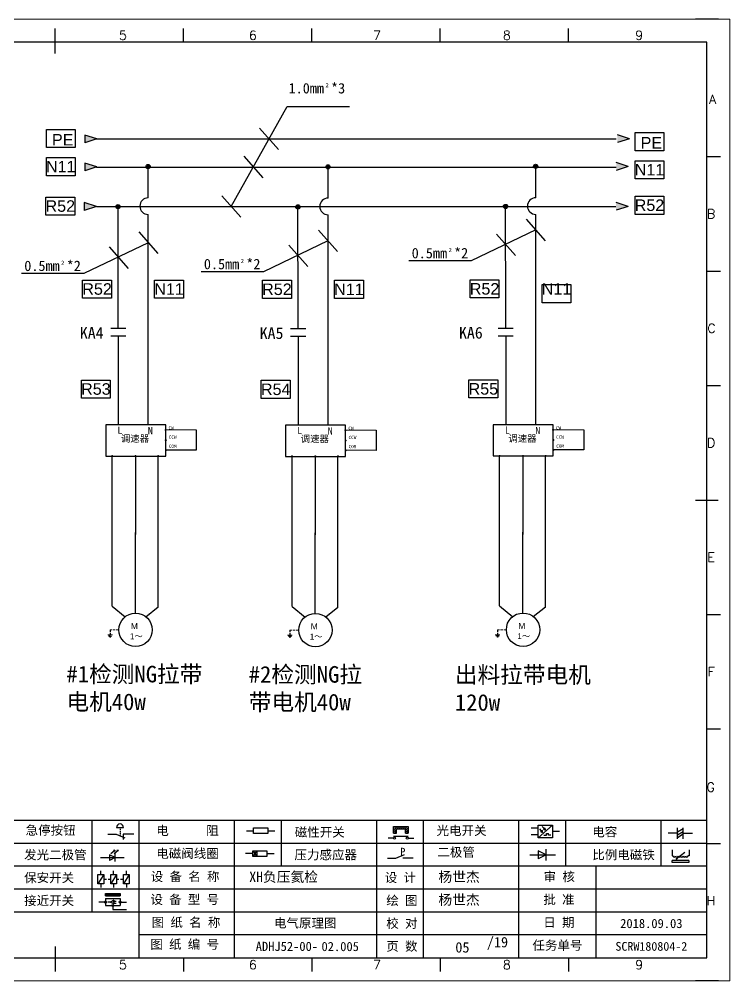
# Model space of a CAD drawing. Header units: millimetres. Extents: x 17734 to 28845, y 9358 to 11073.
# Drawn here: x 22733.3 to 22904.3, y 10083.5 to 10315 of the extents above; entities that cross this region are included whole.
import ezdxf
from ezdxf.enums import TextEntityAlignment as Align

# ---------------------------------------------------------------- set-up
doc = ezdxf.new("R2010")
doc.units = ezdxf.units.MM
doc.linetypes.add('DASHED', pattern=[0.75, 0.5, -0.25])
doc.layers.add('1', color=3, linetype='Continuous', lineweight=20)
doc.layers.add('元件', color=4, linetype='Continuous', lineweight=25)
doc.layers.add('AE_BOR', color=1, linetype='Continuous')
doc.layers.add('MISC', color=2, linetype='Continuous')
doc.styles.get("Standard").update_dxf_attribs({"font": ''})
doc.styles.add('WD', font='romans.shx', dxfattribs={"bigfont": 'gbcbig.shx'})
doc.styles.add('样式 0', font='')
doc.styles.add('样式 8', font='arial.ttf')
doc.styles.add('汉字', font='')
doc.styles.get('Standard').set_extended_font_data('SimSun')
doc.styles.get('样式 0').set_extended_font_data('KaiTi_GB2312')
doc.styles.get('汉字').set_extended_font_data('新宋体')

# ---------------------------------------------------------------- blocks, each defined once
blk = doc.blocks.new('磁性开关')
at = {"linetype": 'ByBlock'}
h = blk.add_hatch(dxfattribs=at)
h.set_pattern_fill('ANSI31', color=256, scale=0.1, style=0)
h.paths.add_polyline_path([(-1910.88, -776.69), (-1910.88, -775.29), (-1907.69, -775.29), (-1907.69, -776.69), (-1908.31, -776.69), (-1908.31, -775.79), (-1910.25, -775.79), (-1910.25, -776.69)])
for p, q in [((-1910.88, -776.69), (-1910.88, -775.29)), ((-1910.88, -775.29), (-1907.69, -775.29)), ((-1910.88, -776.69), (-1910.25, -776.69)), ((-1910.25, -776.69), (-1910.25, -775.79)), ((-1910.25, -775.79), (-1908.31, -775.79)), ((-1908.31, -776.69), (-1908.31, -775.79)), ((-1908.31, -776.69), (-1907.69, -776.69)), ((-1907.69, -775.29), (-1907.69, -776.69)), ((-1910.91, -777.81), (-1912.09, -777.81)), ((-1910.88, -777.39), (-1907.69, -777.39)), ((-1907.66, -777.81), (-1906.48, -777.81))]:
    blk.add_line(p, q, dxfattribs=at)
for centre in [(-1910.68, -777.81), (-1907.88, -777.81)]:
    blk.add_circle(centre, 0.225, dxfattribs=at)
blk = doc.blocks.new('光电开关')
at = {"linetype": 'ByBlock'}
h = blk.add_hatch(dxfattribs=at)
h.set_pattern_fill('ANSI31', color=256, scale=0.01, style=0)
h.set_pattern_definition([(45, (0.172267, 0), (-0.0224506403, 0.0224506403), [])])
h.paths.add_polyline_path([(-1882.44, -776.34), (-1882.5, -775.91), (-1882.68, -776.07)])
h.paths.add_polyline_path([(-1882.86, -776.23), (-1882.44, -776.34), (-1882.68, -776.07)])
h.paths.add_polyline_path([(-1883.05, -776.88), (-1883.11, -776.45), (-1883.29, -776.61)])
h.paths.add_polyline_path([(-1883.47, -776.77), (-1883.05, -776.88), (-1883.29, -776.61)])
for p, q in [((-1884.01, -775.96), (-1885.56, -775.96)), ((-1880.91, -775.3), (-1884.01, -778.05)), ((-1883.75, -776.09), (-1883.05, -776.88)), ((-1883.11, -776.45), (-1883.47, -776.77)), ((-1883.05, -776.88), (-1883.47, -776.77)), ((-1883.14, -775.55), (-1882.44, -776.34)), ((-1883.05, -776.88), (-1883.11, -776.45)), ((-1882.5, -775.91), (-1882.86, -776.23)), ((-1882.44, -776.34), (-1882.86, -776.23)), ((-1882.44, -776.34), (-1882.5, -775.91)), ((-1879.37, -776.67), (-1880.91, -776.67)), ((-1884.01, -777.39), (-1885.56, -777.39)), ((-1882.78, -777.47), (-1882.23, -777.47)), ((-1882.23, -777.47), (-1882.23, -777.14)), ((-1882.23, -777.14), (-1881.78, -777.14)), ((-1881.78, -777.47), (-1881.78, -777.14)), ((-1881.23, -777.47), (-1881.78, -777.47))]:
    blk.add_line(p, q, dxfattribs=at)
blk.add_lwpolyline([(-1884.01, -775.3), (-1880.91, -775.3), (-1880.91, -778.05), (-1884.01, -778.05)], close=True, dxfattribs=at)
blk = doc.blocks.new('电磁阀线圈')
at = {"linetype": 'ByBlock'}
for p, q in [((-1854.61, -796.54), (-1856.17, -796.54)), ((-1854.61, -795.92), (-1853.75, -797.16)), ((-1853.75, -795.92), (-1854.61, -797.16)), ((-1853.75, -795.92), (-1853.75, -797.16)), ((-1851.53, -796.54), (-1849.97, -796.54))]:
    blk.add_line(p, q, dxfattribs=at)
blk.add_lwpolyline([(-1854.61, -795.92), (-1851.53, -795.92), (-1851.53, -797.16), (-1854.61, -797.16)], close=True, dxfattribs=at)
blk = doc.blocks.new('压力感应器')
at = {"linetype": 'ByBlock'}
for p, q in [((-1815.59, -777.73), (-1813.71, -776.93)), ((-1817.44, -777.73), (-1815.59, -777.73)), ((-1811.78, -777.73), (-1814.05, -777.73))]:
    blk.add_line(p, q, dxfattribs=at)
at = {"linetype": 'ByBlock', "insert": (-1814.65, -775.48), "char_height": 1.68, "width": 1.2242, "attachment_point": 1}
blk.add_mtext('{\\fNSimSun|b0|i0|c134|p49;P}', dxfattribs=at)
blk = doc.blocks.new('二极管')
at = {"linetype": 'ByBlock'}
for p, q in [((-1787.52, -776.77), (-1781.92, -776.77)), ((-1783.97, -776.77), (-1785.69, -775.9)), ((-1785.69, -775.9), (-1785.69, -777.65)), ((-1783.97, -776.77), (-1785.69, -777.65)), ((-1783.97, -777.99), (-1783.97, -775.56))]:
    blk.add_line(p, q, dxfattribs=at)
blk = doc.blocks.new('电容')
at = {"linetype": 'ByBlock'}
for p, q in [((-1756.08, -782.99), (-1756.08, -780.56)), ((-1754.86, -780.79), (-1756.08, -781.55)), ((-1754.86, -782.99), (-1754.86, -780.56)), ((-1756.08, -781.77), (-1758.13, -781.77)), ((-1754.86, -781.44), (-1756.08, -782.2)), ((-1754.86, -781.99), (-1756.08, -782.75)), ((-1754.86, -781.77), (-1752.81, -781.77))]:
    blk.add_line(p, q, dxfattribs=at)
blk = doc.blocks.new('发光二极管')
at = {"linetype": 'ByBlock'}
for p, q in [((-1755.78, -785.92), (-1754.89, -785.14)), ((-1754.89, -785.14), (-1755.2, -785.22)), ((-1755.2, -785.22), (-1755.01, -785.43)), ((-1755.08, -785.92), (-1754.18, -785.14)), ((-1754.89, -785.14), (-1755.01, -785.43)), ((-1754.18, -785.14), (-1754.49, -785.22)), ((-1754.49, -785.22), (-1754.31, -785.43)), ((-1754.18, -785.14), (-1754.31, -785.43)), ((-1758.01, -786.77), (-1752.89, -786.77)), ((-1754.84, -786.77), (-1756.04, -786.16)), ((-1756.04, -786.16), (-1756.04, -787.39)), ((-1754.84, -786.77), (-1756.04, -787.39)), ((-1754.84, -787.63), (-1754.84, -785.92))]:
    blk.add_line(p, q, dxfattribs=at)
blk = doc.blocks.new('比例电磁阀')
at = {"linetype": 'ByBlock'}
for p, q in [((-1757.26, -775.38), (-1757.26, -776.71)), ((-1757.26, -776.71), (-1757.05, -776.71)), ((-1754.5, -775.98), (-1756.35, -777.44)), ((-1753.58, -776.71), (-1753.8, -776.71)), ((-1753.58, -775.38), (-1753.58, -776.71)), ((-1753.6, -777.73), (-1757.25, -777.73)), ((-1757.25, -778.13), (-1757.25, -777.73)), ((-1753.6, -778.13), (-1757.25, -778.13)), ((-1756.35, -777.44), (-1756.25, -777.25)), ((-1756.35, -777.44), (-1756.15, -777.38)), ((-1756.15, -777.38), (-1756.25, -777.25)), ((-1753.6, -777.73), (-1753.6, -778.13))]:
    blk.add_line(p, q, dxfattribs=at)
for centre in [(-1756.78, -776.71), (-1756.24, -776.71), (-1755.7, -776.71), (-1755.15, -776.71), (-1754.61, -776.71), (-1754.07, -776.71)]:
    blk.add_arc(centre, 0.271, 180, 0, dxfattribs=at)
blk = doc.blocks.new('保安开关')
at = {"linetype": 'ByBlock'}
for p, q in [((-1757.33, -790.79), (-1758.6, -792.81)), ((-1757.96, -790.79), (-1757.96, -789.97)), ((-1754.54, -790.79), (-1755.81, -792.81)), ((-1755.17, -790.79), (-1755.17, -789.97)), ((-1751.75, -790.79), (-1753.02, -792.81)), ((-1752.39, -790.79), (-1752.39, -789.97)), ((-1757.96, -792.81), (-1757.96, -793.62)), ((-1757.33, -791.8), (-1756.72, -791.8)), ((-1756.35, -791.8), (-1755.89, -791.8)), ((-1755.17, -792.81), (-1755.17, -793.62)), ((-1754.52, -791.8), (-1754.06, -791.8)), ((-1753.69, -791.8), (-1753.08, -791.8)), ((-1752.39, -792.81), (-1752.39, -793.62))]:
    blk.add_line(p, q, dxfattribs=at)
for points in [[(-1758.6, -790.79), (-1757.33, -790.79), (-1757.33, -792.81), (-1758.6, -792.81)], [(-1755.81, -790.79), (-1754.54, -790.79), (-1754.54, -792.81), (-1755.81, -792.81)], [(-1753.02, -790.79), (-1751.75, -790.79), (-1751.75, -792.81), (-1753.02, -792.81)]]:
    blk.add_lwpolyline(points, close=True, dxfattribs=at)
blk = doc.blocks.new('接近开关')
at = {"linetype": 'ByBlock'}
h = blk.add_hatch(dxfattribs=at)
h.set_pattern_fill('ANSI31', color=256, scale=0.01, style=0)
h.set_pattern_definition([(45, (-89.131516, -30.795668), (-0.0224506403, 0.0224506403), [])])
h.paths.add_polyline_path([(-1516.96, -1123.35), (-1516.96, -1122.85), (-1513.76, -1122.85), (-1513.76, -1123.35)])
for p, q in [((-1516.96, -1123.35), (-1516.96, -1122.85)), ((-1516.96, -1122.85), (-1513.76, -1122.85)), ((-1516.96, -1123.35), (-1513.76, -1123.35)), ((-1513.76, -1122.85), (-1513.76, -1123.35)), ((-1517.18, -1124.71), (-1518.36, -1124.71)), ((-1516.96, -1123.95), (-1513.76, -1123.95)), ((-1516.96, -1123.95), (-1516.96, -1125.47)), ((-1516.96, -1125.47), (-1513.76, -1125.47)), ((-1515.91, -1124.71), (-1516.45, -1124.71)), ((-1515.11, -1124.31), (-1515.91, -1124.71)), ((-1515.11, -1125.11), (-1515.91, -1124.71)), ((-1515.33, -1124.53), (-1515.17, -1124.53)), ((-1515.33, -1124.88), (-1515.17, -1124.88)), ((-1515.25, -1124.45), (-1515.25, -1124.61)), ((-1515.11, -1124.31), (-1515.11, -1125.11)), ((-1515.11, -1124.48), (-1514.58, -1124.48)), ((-1515.11, -1124.94), (-1514.58, -1124.94)), ((-1513.76, -1123.95), (-1513.76, -1125.47)), ((-1513.54, -1124.71), (-1512.36, -1124.71)), ((-1515.36, -1125.69), (-1515.36, -1126.36)), ((-1515.36, -1126.36), (-1512.36, -1126.36))]:
    blk.add_line(p, q, dxfattribs=at)
for centre in [(-1516.96, -1124.71), (-1515.36, -1125.47), (-1513.76, -1124.71)]:
    blk.add_circle(centre, 0.225, dxfattribs=at)
blk = doc.blocks.new('电阻')
at = {"linetype": 'ByBlock'}
for p, q in [((-3.09, 0), (-1.57, 0)), ((1.57, 0), (3.09, 0))]:
    blk.add_line(p, q, dxfattribs=at)
blk.add_lwpolyline([(-1.57, 0.63), (1.57, 0.63), (1.57, -0.63), (-1.57, -0.63)], close=True, dxfattribs=at)
blk = doc.blocks.new('急停按钮')
at = {"linetype": 'ByBlock'}
for p, q in [((-1.86, 0), (0, 0)), ((0, 0), (1.88, -0.81)), ((0.06, 1.45), (1.61, 1.45)), ((0.83, 1.45), (0.83, 1.24)), ((0.83, 1.07), (0.83, 0.85)), ((0.83, 0.68), (0.83, 0.47)), ((0.83, 0.29), (0.83, 0.08)), ((3.81, 0), (1.54, 0)), ((1.54, 0), (1.54, -1.15)), ((0.83, -0.09), (0.83, -0.24))]:
    blk.add_line(p, q, dxfattribs=at)
blk.add_arc((0.83, 1.45), 0.774, 0, 180)
blk = doc.blocks.new('电控横A4')
for p, q in [((292, -5), (5, -5)), ((292, -205), (292, -5)), ((10.03, -205), (289.53, -205)), ((130.8, -205), (190.75, -205)), ((190.75, -205), (259.54, -205))]:
    blk.add_line(p, q)
at = {"linetype": 'ByBlock'}
for p, q in [((292, -175), (5, -175)), ((292, -180), (5, -180)), ((292, -185), (5, -185)), ((292, -190), (5, -190)), ((292, -195), (5, -195)), ((292, -200), (168.03, -200))]:
    blk.add_line(p, q, dxfattribs=at)
at = {"color": 0, "lineweight": -2}
for p, q in [((157.79, -175), (157.79, -195)), ((168.03, -175), (168.03, -204.92)), ((188.84, -175), (188.84, -185)), ((199.08, -175), (199.08, -185)), ((219.89, -175), (219.89, -185)), ((230.12, -175), (230.12, -185)), ((250.93, -175), (250.93, -185)), ((261.17, -175), (261.17, -185)), ((281.98, -175), (281.98, -185)), ((188.84, -185), (188.84, -204.92)), ((219.89, -185), (219.89, -205)), ((230.12, -185), (230.12, -205)), ((250.93, -185), (250.93, -205)), ((267.79, -185), (267.79, -205))]:
    blk.add_line(p, q, dxfattribs=at)
at = {"color": 0, "ltscale": 2}
for p, q in [((292, -205), (292, -183.55)), ((259.54, -205), (289.53, -205)), ((259.54, -205), (292, -205))]:
    blk.add_line(p, q, dxfattribs=at)
at = {"layer": 'AE_BOR', "color": 1, "lineweight": 15}
for p, q in [((0, 0), (297, 0)), ((297, 0), (297, -210)), ((297, -210), (0, -210))]:
    blk.add_line(p, q, dxfattribs=at)
at = {"layer": 'AE_BOR'}
for p, q in [((149.78, -5), (149.78, -2)), ((177.78, -5), (177.78, -2)), ((205.78, -5), (205.78, -2)), ((233.78, -5), (233.78, -2)), ((261.78, -5), (261.78, -2)), ((292, -30), (295, -30)), ((292, -55), (295, -55)), ((292, -80), (295, -80)), ((292, -130), (295, -130)), ((292, -155), (295, -155)), ((292, -180), (295, -180)), ((149.78, -205), (149.78, -208)), ((177.78, -205), (177.78, -208)), ((205.78, -205), (205.78, -208)), ((233.78, -205), (233.78, -208)), ((261.78, -205), (261.78, -208))]:
    blk.add_line(p, q, dxfattribs=at)
at = {"layer": 'AE_BOR', "lineweight": 30}
for p, q in [((294.53, 0), (289.53, 0)), ((294.53, -210), (289.53, -210))]:
    blk.add_line(p, q, dxfattribs=at)
at = {"layer": 'AE_BOR', "color": 2, "lineweight": 30}
for p, q in [((149.78, -7.5), (149.78, -2.5)), ((289.5, -105), (294.5, -105)), ((149.78, -202.5), (149.78, -207.5)), ((149.78, -205), (149.78, -207.5))]:
    blk.add_line(p, q, dxfattribs=at)
for name, p in [('急停按钮', (163.12, -177.98)), ('电阻', (194.66, -177.22))]:
    blk.add_blockref(name, p)
at = {"linetype": 'ByBlock'}
for name, p in [('磁性开关', (2134.53, 598.96)), ('光电开关', (2139.22, 599.27)), ('电容', (2041.69, 603.98)), ('发光二极管', (1917.72, 603.69)), ('电磁阀线圈', (2047.53, 614.3)), ('压力感应器', (2039.72, 594.52)), ('二极管', (2040.91, 594.27)), ('比例电磁阀', (2041.69, 593.98)), ('保安开关', (1917.72, 603.98)), ('接近开关', (1677.72, 931.9))]:
    blk.add_blockref(name, p, dxfattribs=at)
at = {"char_height": 2, "attachment_point": 1, "style": '汉字'}
for s, insert in [('{\\fKaiTi_GB2312|b0|i0|c134|p49;急停按钮}', (143.35, -176.12)), ('{\\fKaiTi_GB2312|b0|i0|c134|p49;电      阻}', (171.86, -176.19)), ('{\\fKaiTi_GB2312|b0|i0|c134|p49;磁性开关}', (202.07, -176.53)), ('{\\fKaiTi_GB2312|b0|i0|c134|p49;光电开关}', (233.02, -176.19)), ('{\\fKaiTi_GB2312|b0|i0|c134|p49;电容}', (267, -176.48)), ('{\\fKaiTi_GB2312|b0|i0|c134|p49;发光二极管}', (143.02, -181.48)), ('{\\fKaiTi_GB2312|b0|i0|c134|p49;电磁阀线圈}', (171.86, -181.19)), ('{\\fKaiTi_GB2312|b0|i0|c134|p49;压力感应器}', (202.02, -181.47)), ('{\\fKaiTi_GB2312|b0|i0|c134|p49;二极管}', (233.2, -180.91)), ('{\\fKaiTi_GB2312|b0|i0|c134|p49;比例电磁铁}', (267, -181.48)), ('{\\fKaiTi_GB2312|b0|i0|c134|p49;保安开关}', (143.02, -186.48)), ('{\\fKaiTi_GB2312|b0|i0|c134|p0;设 备 名 称}', (170.65, -186.24)), ('{\\fKaiTi_GB2312|b0|i0|c134|p0;设 计}', (221.72, -186.46)), ('{\\fKaiTi_GB2312|b0|i0|c134|p0;审 核}', (256.39, -186.25)), ('{\\fKaiTi_GB2312|b0|i0|c134|p0;设 备 型 号}', (170.58, -191.24)), ('{\\fKaiTi_GB2312|b0|i0|c134|p0;批 准}', (256.32, -191.25)), ('{\\fKaiTi_GB2312|b0|i0|c134|p49;接近开关}', (143.02, -191.48)), ('{\\fKaiTi_GB2312|b0|i0|c134|p0;绘 图}', (222.05, -191.46)), ('{\\fKaiTi_GB2312|b0|i0|c134|p0;图 纸 名 称}', (170.86, -196.24)), ('{\\fKaiTi_GB2312|b0|i0|c134|p0;校 对}', (222.05, -196.46)), ('{\\fKaiTi_GB2312|b0|i0|c134|p0;日 期}', (256.32, -196.25)), ('{\\fKaiTi_GB2312|b0|i0|c134|p0;图 纸 编 号}', (170.57, -201.03)), ('{\\fKaiTi_GB2312|b0|i0|c134|p0;页 数}', (222.05, -201.46)), ('{\\fKaiTi_GB2312|b0|i0|c134|p0;任务单号}', (253.94, -201.25))]:
    blk.add_mtext(s, dxfattribs=dict(at, insert=insert))
for s, insert, char_height, width, attachment_point in [('{\\fKaiTi_GB2312|b0|i0|c134|p49;XH负压氦检}', (192.15, -186.2), 2.2, 26.5767, 1), ('{\\fKaiTi_GB2312|b0|i0|c134|p49;杨世杰}', (233.43, -186.2), 2.2, 15.3175, 1), ('{\\fKaiTi_GB2312|b0|i0|c134|p49;杨世杰}', (233.43, -191.2), 2.2, 15.3175, 1), ('{\\fKaiTi_GB2312|b0|i0|c134|p49;2018.09.03}', (279.89, -197.5), 2, 24.2172, 5), ('{\\fKaiTi_GB2312|b0|i0|c134|p49;SCRW180804-2}', (279.89, -202.5), 1.92, 24.2172, 5)]:
    blk.add_mtext(s, dxfattribs=dict(insert=insert, char_height=char_height, width=width, attachment_point=attachment_point))
at = {"color": 0, "lineweight": -2, "insert": (200.36, -202.5), "char_height": 2, "width": 31.0482, "attachment_point": 5}
blk.add_mtext('{\\C256;ADHJ52-00-}', dxfattribs=at)
at = {"color": 0, "linetype": 'ByBlock', "lineweight": -2, "insert": (242.64, -201.84), "char_height": 4.2689, "width": 20.8102, "attachment_point": 5}
blk.add_mtext('  {\\H0.53119x; /19}', dxfattribs=at)
at = {"layer": 'AE_BOR', "style": 'WD'}
for s, p in [('5', (164.59, -4.5)), ('6', (192.94, -4.5)), ('7', (220.04, -4.5)), ('8', (248.37, -4.5)), ('9', (277.23, -4.5)), ('5', (164.59, -207.5)), ('6', (192.94, -207.5)), ('7', (220.04, -207.5)), ('8', (248.37, -207.5)), ('9', (277.23, -207.5))]:
    blk.add_text(s, height=2, dxfattribs=at).set_placement(p, align=Align.CENTER)
for s, p in [('A', (294.03, -17.5)), ('B', (293.84, -42.5)), ('C', (293.93, -67.5)), ('D', (293.84, -92.5)), ('E', (293.74, -117.5)), ('F', (293.74, -142.5)), ('F', (293.74, -142.5)), ('G', (293.74, -167.72)), ('H', (293.84, -192.5))]:
    blk.add_text(s, height=2, dxfattribs=at).set_placement(p, align=Align.MIDDLE_RIGHT)
blk = doc.blocks.new('常开触点')
at = {"linetype": 'ByBlock'}
for p, q in [((-1853.82, -782.99), (-1853.82, -780.56)), ((-1852.6, -782.99), (-1852.6, -780.56)), ((-1853.82, -781.77), (-1855.88, -781.77)), ((-1852.6, -781.77), (-1850.55, -781.77))]:
    blk.add_line(p, q, dxfattribs=at)

msp = doc.modelspace()

# ---------------------------------------------------------------- hatches: boundary and pattern name
for points in [[(22752.02, 10279.424), (22749.102, 10280.359), (22749.102, 10278.489)], [(22764.847, 10279.533, 1), (22763.847, 10279.533, 1)], [(22808.113, 10279.464, 1), (22807.113, 10279.464, 1)], [(22858.067, 10279.564, 1), (22857.067, 10279.564, 1)], [(22876.951, 10280.485), (22879.869, 10279.55), (22876.951, 10278.615)], [(22751.904, 10269.919), (22748.985, 10270.854), (22748.985, 10268.984)], [(22876.926, 10270.872), (22879.844, 10269.937), (22876.926, 10269.001)], [(22757.617, 10269.889, 1), (22756.617, 10269.889, 1)], [(22800.882, 10269.819, 1), (22799.882, 10269.819, 1)], [(22850.836, 10269.919, 1), (22849.836, 10269.919, 1)]]:
    msp.add_hatch(color=256).paths.add_polyline_path(points)
at = {"layer": 'MISC'}
for color, points in [(256, [(22752.02, 10286.188), (22749.102, 10287.124), (22749.102, 10285.253)]), (2, [(22877.231, 10287.153), (22880.149, 10286.218), (22877.231, 10285.283)])]:
    msp.add_hatch(color=color, dxfattribs=at).paths.add_polyline_path(points)

# ---------------------------------------------------------------- linework, layer by layer
for p, q in [((22784.353, 10269.919), (22797.786, 10293.965)), ((22797.786, 10293.965), (22812.786, 10293.965)), ((22791.159, 10288.764), (22795.717, 10283.6)), ((22751.932, 10286.182), (22876.932, 10286.182)), ((22749.102, 10280.359), (22749.102, 10278.489)), ((22752.02, 10279.424), (22749.102, 10280.359)), ((22787.38, 10282), (22791.938, 10276.835)), ((22879.869, 10279.55), (22876.951, 10280.485)), ((22752.02, 10279.424), (22749.102, 10278.489)), ((22751.932, 10279.417), (22876.932, 10279.417)), ((22764.367, 10271.988), (22764.367, 10279.486)), ((22807.632, 10271.919), (22807.632, 10279.417)), ((22857.586, 10272.019), (22857.586, 10279.517)), ((22879.869, 10279.55), (22876.951, 10278.615)), ((22751.904, 10269.919), (22748.985, 10270.854)), ((22748.985, 10270.854), (22748.985, 10268.984)), ((22782.074, 10272.501), (22786.632, 10267.337)), ((22879.844, 10269.937), (22876.926, 10270.872)), ((22751.904, 10269.919), (22748.985, 10268.984)), ((22751.904, 10269.919), (22876.904, 10269.919)), ((22757.161, 10243.661), (22757.117, 10269.889)), ((22800.426, 10243.592), (22800.382, 10269.819)), ((22850.38, 10243.691), (22850.336, 10269.919)), ((22879.844, 10269.937), (22876.926, 10269.001)), ((22764.367, 10217.333), (22764.367, 10267.988)), ((22807.632, 10217.264), (22807.632, 10267.919)), ((22855.307, 10266.837), (22859.865, 10261.673)), ((22857.586, 10217.364), (22857.586, 10268.019)), ((22762.111, 10263.772), (22766.67, 10258.608)), ((22805.311, 10264.203), (22809.87, 10259.039)), ((22857.586, 10264.255), (22842.065, 10256.816)), ((22764.391, 10261.19), (22748.87, 10253.751)), ((22807.591, 10261.621), (22792.07, 10254.182)), ((22848.183, 10263.244), (22852.742, 10258.079)), ((22754.988, 10260.179), (22759.546, 10255.014)), ((22798.188, 10260.61), (22802.746, 10255.445)), ((22842.065, 10256.816), (22827.065, 10256.816)), ((22748.87, 10253.751), (22733.87, 10253.751)), ((22792.07, 10254.182), (22777.07, 10254.182)), ((22757.161, 10235.668), (22757.161, 10217.333)), ((22800.426, 10235.599), (22800.426, 10217.264)), ((22850.38, 10235.699), (22850.38, 10217.364)), ((22755.695, 10173.695), (22755.695, 10209.819)), ((22766.754, 10173.431), (22766.754, 10209.819)), ((22798.96, 10173.626), (22798.96, 10209.75)), ((22810.019, 10173.362), (22810.019, 10209.75)), ((22848.914, 10173.725), (22848.914, 10209.85)), ((22859.973, 10173.461), (22859.973, 10209.85)), ((22761.224, 10191.436), (22761.224, 10180.236)), ((22804.49, 10191.367), (22804.49, 10180.167)), ((22854.444, 10191.466), (22854.444, 10180.266)), ((22755.177, 10166.488), (22754.804, 10166.488)), ((22755.177, 10166.488), (22755.55, 10166.488)), ((22798.442, 10166.419), (22798.069, 10166.419)), ((22798.442, 10166.419), (22798.815, 10166.419)), ((22848.396, 10166.519), (22848.023, 10166.519)), ((22848.396, 10166.288), (22848.206, 10166.288)), ((22848.396, 10166.519), (22848.77, 10166.519)), ((22848.396, 10166.288), (22848.587, 10166.288)), ((22755.177, 10166.258), (22754.987, 10166.258)), ((22755.177, 10166.258), (22755.367, 10166.258)), ((22798.442, 10166.189), (22798.252, 10166.189)), ((22798.442, 10166.189), (22798.633, 10166.189))]:
    msp.add_line(p, q)
at = {"color": 0, "ltscale": 2}
for p, q in [((22761.299, 10209.694), (22761.224, 10171.997)), ((22804.564, 10209.625), (22804.49, 10171.927)), ((22854.518, 10209.725), (22854.444, 10172.027))]:
    msp.add_line(p, q, dxfattribs=at)
at = {"ltscale": 2}
for p, q in [((22755.695, 10173.695), (22758.856, 10171.069)), ((22766.754, 10173.431), (22763.799, 10171.066)), ((22798.96, 10173.626), (22802.122, 10171)), ((22810.019, 10173.362), (22807.064, 10170.997)), ((22848.914, 10173.725), (22852.076, 10171.099)), ((22859.973, 10173.461), (22857.018, 10171.097)), ((22764.541, 10171.998), (22764.541, 10171.998)), ((22807.806, 10171.929), (22807.806, 10171.929)), ((22857.76, 10172.029), (22857.76, 10172.029))]:
    msp.add_line(p, q, dxfattribs=at)
at = {"lineweight": 0}
for p, q in [((22755.177, 10166.777), (22754.617, 10166.777)), ((22755.186, 10166.772), (22755.746, 10166.772)), ((22798.442, 10166.708), (22797.882, 10166.708)), ((22798.451, 10166.703), (22799.011, 10166.703)), ((22848.396, 10166.808), (22847.836, 10166.808)), ((22848.405, 10166.802), (22848.965, 10166.802))]:
    msp.add_line(p, q, dxfattribs=at)
at = {"linetype": 'DASHED'}
for p, q in [((22755.177, 10167.975), (22755.177, 10166.777)), ((22798.442, 10167.906), (22798.442, 10166.708)), ((22848.396, 10168.006), (22848.396, 10166.808))]:
    msp.add_line(p, q, dxfattribs=at)
at = {"linetype": 'DASHED', "lineweight": 0}
for p, q in [((22755.177, 10167.975), (22757.305, 10167.975)), ((22798.442, 10167.906), (22800.57, 10167.906)), ((22848.396, 10168.006), (22850.524, 10168.006))]:
    msp.add_line(p, q, dxfattribs=at)
at = {"color": 1, "lineweight": -3}
for points in [[(22739.866, 10288.445), (22746.807, 10288.445), (22746.807, 10284.093), (22739.866, 10284.093)], [(22881.495, 10287.705), (22888.435, 10287.705), (22888.435, 10283.353), (22881.495, 10283.353)], [(22739.866, 10281.681), (22746.807, 10281.681), (22746.807, 10277.328), (22739.866, 10277.328)], [(22881.495, 10280.941), (22888.435, 10280.941), (22888.435, 10276.588), (22881.495, 10276.588)], [(22739.749, 10272.176), (22746.69, 10272.176), (22746.69, 10267.823), (22739.749, 10267.823)], [(22881.495, 10272.375), (22888.435, 10272.375), (22888.435, 10268.022), (22881.495, 10268.022)], [(22748.595, 10252.206), (22755.536, 10252.206), (22755.536, 10247.854), (22748.595, 10247.854)], [(22765.919, 10252.206), (22772.86, 10252.206), (22772.86, 10247.854), (22765.919, 10247.854)], [(22791.861, 10252.137), (22798.802, 10252.137), (22798.802, 10247.784), (22791.861, 10247.784)], [(22809.184, 10252.137), (22816.125, 10252.137), (22816.125, 10247.784), (22809.184, 10247.784)], [(22841.815, 10252.237), (22848.756, 10252.237), (22848.756, 10247.884), (22841.815, 10247.884)], [(22859.139, 10251.102), (22866.079, 10251.102), (22866.079, 10246.75), (22859.139, 10246.75)], [(22748.31, 10228.124), (22755.251, 10228.124), (22755.251, 10223.772), (22748.31, 10223.772)], [(22791.575, 10228.055), (22798.516, 10228.055), (22798.516, 10223.702), (22791.575, 10223.702)], [(22841.529, 10228.155), (22848.47, 10228.155), (22848.47, 10223.802), (22841.529, 10223.802)]]:
    msp.add_lwpolyline(points, close=True, dxfattribs=at)
at = {"color": 0, "lineweight": -2}
for points in [[(22754.161, 10217.333), (22754.161, 10209.819), (22768.573, 10209.819), (22768.573, 10217.333)], [(22797.426, 10217.264), (22797.426, 10209.75), (22811.838, 10209.75), (22811.838, 10217.264)], [(22847.38, 10217.364), (22847.38, 10209.85), (22861.792, 10209.85), (22861.792, 10217.364)]]:
    msp.add_lwpolyline(points, close=True, dxfattribs=at)
at = {"color": 7, "lineweight": -2, "const_width": 0.25}
for points in [[(22768.423, 10216.102, 1), (22768.673, 10216.102, 1)], [(22811.688, 10216.033, 1), (22811.938, 10216.033, 1)], [(22861.642, 10216.133, 1), (22861.892, 10216.133, 1)], [(22768.476, 10213.645, 1), (22768.726, 10213.645, 1)], [(22811.741, 10213.576, 1), (22811.991, 10213.576, 1)], [(22861.695, 10213.676, 1), (22861.945, 10213.676, 1)], [(22768.505, 10211.259, 1), (22768.755, 10211.259, 1)], [(22811.77, 10211.189, 1), (22812.02, 10211.189, 1)], [(22861.724, 10211.289, 1), (22861.974, 10211.289, 1)], [(22755.57, 10209.819, 1), (22755.82, 10209.819, 1)], [(22761.174, 10209.819, 1), (22761.424, 10209.819, 1)], [(22766.629, 10209.819, 1), (22766.879, 10209.819, 1)], [(22798.835, 10209.75, 1), (22799.085, 10209.75, 1)], [(22804.439, 10209.75, 1), (22804.689, 10209.75, 1)], [(22809.894, 10209.75, 1), (22810.144, 10209.75, 1)], [(22848.789, 10209.85, 1), (22849.039, 10209.85, 1)], [(22854.393, 10209.85, 1), (22854.643, 10209.85, 1)], [(22859.848, 10209.85, 1), (22860.098, 10209.85, 1)]]:
    msp.add_lwpolyline(points, format="xyb", close=True, dxfattribs=at)
at = {"color": 7, "lineweight": -2}
for points in [[(22775.927, 10216.11), (22775.927, 10211.266), (22768.698, 10211.268)], [(22819.192, 10216.041), (22819.192, 10211.196), (22811.963, 10211.199)], [(22869.146, 10216.141), (22869.146, 10211.296), (22861.917, 10211.299)]]:
    msp.add_lwpolyline(points, dxfattribs=at)
for centre, radius in [((22764.347, 10279.533), 0.5), ((22807.613, 10279.464), 0.5), ((22857.567, 10279.564), 0.5), ((22757.117, 10269.889), 0.5), ((22800.382, 10269.819), 0.5), ((22850.336, 10269.919), 0.5), ((22761.327, 10167.975), 4.023), ((22804.593, 10167.906), 4.023), ((22854.547, 10168.006), 4.023)]:
    msp.add_circle(centre, radius)
for centre in [(22764.367, 10269.988), (22807.632, 10269.919), (22857.586, 10270.019)]:
    msp.add_arc(centre, 2, 90, 270)
at = {"layer": '1', "color": 7, "linetype": 'Continuous', "lineweight": 13}
for p, q in [((22768.423, 10216.102), (22775.927, 10216.11)), ((22811.688, 10216.033), (22819.192, 10216.041)), ((22861.642, 10216.133), (22869.146, 10216.141))]:
    msp.add_line(p, q, dxfattribs=at)
at = {"layer": 'MISC'}
for p, q in [((22752.02, 10286.188), (22749.102, 10287.124)), ((22749.102, 10287.124), (22749.102, 10285.253)), ((22752.02, 10286.188), (22749.102, 10285.253))]:
    msp.add_line(p, q, dxfattribs=at)
at = {"layer": 'MISC', "color": 2}
for q in [(22877.231, 10287.153), (22877.231, 10285.283)]:
    msp.add_line((22880.149, 10286.218), q, dxfattribs=at)

# ---------------------------------------------------------------- block references
at = {"xscale": 1.1025, "yscale": 1.1025, "zscale": 1.1025}
msp.add_blockref('电控横A4', (22576.831, 10315.001), dxfattribs=at)
at = {"linetype": 'ByBlock', "xscale": 1.5, "yscale": 1.5, "zscale": 1.5, "rotation": 270}
for p in [(23929.822, 7459.847), (23973.087, 7459.778), (24023.041, 7459.877)]:
    msp.add_blockref('常开触点', p, dxfattribs=at)

# ---------------------------------------------------------------- texts
at = {"color": 7, "lineweight": -2}
for p in [(22771.177, 10213.974), (22814.442, 10213.905), (22864.396, 10214.005)]:
    msp.add_text('CCW', height=0.8, dxfattribs=at).set_placement(p, align=Align.RIGHT)
at = {"attachment_point": 1}
for s, width, insert, char_height in [('1.0mm *3', 15.02857, (22798.146, 10299.639), 2.5), ('2', 4.05808, (22807.019, 10299.639), 1), ('0.5mm *2', 15.02857, (22827.752, 10259.942), 2.5), ('2', 4.05808, (22836.626, 10259.942), 1), ('0.5mm *2', 15.02857, (22734.557, 10256.877), 2.5), ('2', 4.05808, (22743.43, 10256.877), 1), ('0.5mm *2', 15.02857, (22777.757, 10257.308), 2.5), ('2', 4.05808, (22786.63, 10257.308), 1)]:
    msp.add_mtext_dynamic_manual_height_columns(s, width=width, gutter_width=12.5, heights=[0], dxfattribs=dict(at, insert=insert, char_height=char_height))
at = {"style": '样式 8'}
for s, insert, char_height, width, attachment_point in [('N11', (22743.336, 10279.504), 2.772, 6.94087, 5), ('N11', (22884.965, 10278.764), 2.772, 6.94087, 5), ('R52', (22743.22, 10270), 2.772, 6.94087, 5), ('R52', (22884.965, 10270.199), 2.772, 6.94087, 5), ('R52', (22752.066, 10250.03), 2.772, 6.94087, 5), ('N11', (22769.39, 10250.03), 2.772, 6.94087, 5), ('R52', (22795.331, 10249.961), 2.772, 6.94087, 5), ('N11', (22812.655, 10249.961), 2.772, 6.94087, 5), ('R52', (22845.285, 10250.061), 2.772, 6.94087, 5), ('N11', (22862.609, 10250.061), 2.772, 6.94087, 5), ('R53', (22751.78, 10225.948), 2.772, 6.94087, 5), ('R54', (22795.046, 10225.879), 2.772, 6.94087, 5), ('R55', (22845, 10225.979), 2.772, 6.94087, 5), ('{\\C2;M}', (22760.207, 10169.609), 1.4336, 4.89597, 1), ('{\\C2;M}', (22803.472, 10169.539), 1.4336, 4.89597, 1), ('{\\C2;M}', (22853.427, 10169.639), 1.4336, 4.89597, 1), ('{\\fAIGDT|b0|i0|c2|p2;\\C2;1\\fSimSun|b0|i0|c134|p2;～}', (22759.975, 10167.139), 1.4336, 5.53203, 1), ('{\\fAIGDT|b0|i0|c2|p2;\\C2;1\\fSimSun|b0|i0|c134|p2;～}', (22803.24, 10167.07), 1.4336, 5.53203, 1), ('{\\fAIGDT|b0|i0|c2|p2;\\C2;1\\fSimSun|b0|i0|c134|p2;～}', (22853.194, 10167.169), 1.4336, 5.53203, 1)]:
    msp.add_mtext(s, dxfattribs=dict(at, insert=insert, char_height=char_height, width=width, attachment_point=attachment_point))
at = {"color": 0, "lineweight": -2}
for s, insert, char_height, width, attachment_point in [('{调速器}', (22757.774, 10214.835), 1.62, 7.06375, 1), ('{调速器}', (22801.039, 10214.766), 1.62, 7.06375, 1), ('{调速器}', (22850.993, 10214.866), 1.62, 7.06375, 1), ('电气原理图', (22802.139, 10097.257), 2.205, 34.2306, 5), ('02.005', (22806.054, 10092.831), 2.205, 5.72397, 1)]:
    msp.add_mtext(s, dxfattribs=dict(at, insert=insert, char_height=char_height, width=width, attachment_point=attachment_point))
at = {"color": 0, "linetype": 'ByBlock', "lineweight": -2, "insert": (22839.954, 10091.508), "char_height": 2.5, "width": 5.1278, "attachment_point": 5}
msp.add_mtext('05', dxfattribs=at)
at = {"layer": 'MISC', "char_height": 2.772, "width": 4.96666, "attachment_point": 1, "style": '样式 8'}
for insert in [(22741.211, 10287.375), (22882.839, 10286.636)]:
    msp.add_mtext('PE', dxfattribs=dict(at, insert=insert))
at = {"layer": 'MISC', "color": 0, "style": '样式 0'}
for s, insert, char_height, width, attachment_point in [('KA4', (22747.92, 10240.884), 2.8, 7.9311, 1), ('KA5', (22791.185, 10240.814), 2.8, 7.9311, 1), ('KA6', (22839.132, 10240.914), 2.8, 7.9311, 1), ('\\pi0.81956;{\\fSimSun|b0|i0|c134|p2;#1检测NG拉带\\P\\pi7.064;电机}40w', (22743.874, 10153.767), 4, 35.28356, 4), ('\\pi1.41;#2{\\fSimSun|b0|i0|c134|p2;检测}NG{\\fSimSun|b0|i0|c134|p2;拉\\P\\pi3.9307;带电机}40w', (22787.14, 10153.698), 4, 35.28356, 4), ('\\pi1.0418;{\\fSimSun|b0|i0|c134|p2;出料拉带电机\\P\\pi10.785;}120w', (22837.094, 10153.797), 4, 35.28356, 4)]:
    msp.add_mtext(s, dxfattribs=dict(at, insert=insert, char_height=char_height, width=width, attachment_point=attachment_point))
at = {"layer": '元件', "color": 0}
for s, p in [('L', (22756.961, 10215.173)), ('N', (22764.285, 10215.072)), ('L', (22800.226, 10215.103)), ('N', (22807.55, 10215.003)), ('L', (22850.18, 10215.203)), ('N', (22857.504, 10215.103))]:
    msp.add_text(s, height=1.746, dxfattribs=at).set_placement(p)
for s, p in [('CW', (22770.503, 10216.196)), ('CW', (22813.768, 10216.126)), ('CW', (22863.722, 10216.226)), ('COM', (22771.192, 10211.777)), ('COM', (22864.412, 10211.808)), ('COM', (22814.457, 10211.708))]:
    msp.add_text(s, height=0.8, dxfattribs=at).set_placement(p, align=Align.RIGHT)

doc.saveas('drawing.dxf')
